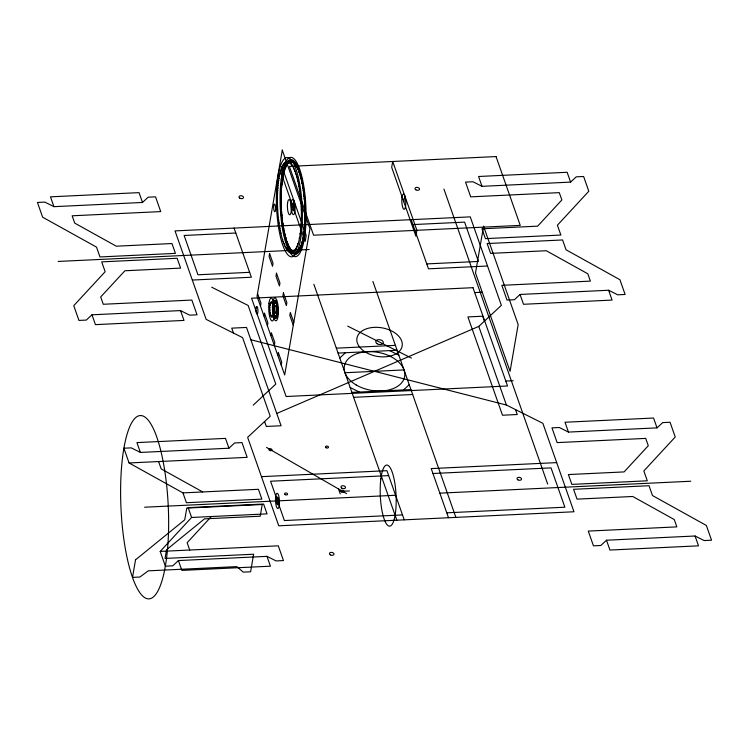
<?xml version="1.0" encoding="UTF-8"?>
<svg xmlns="http://www.w3.org/2000/svg" width="749" height="749" viewBox="0 0 749 749"><rect width="100%" height="100%" fill="white"/><g stroke="black" fill="none" stroke-linecap="round" stroke-linejoin="round"><path stroke-width="1.12" d="M273.366 305.742L273.61 309.337M273.507 309.543L273.666 311.912M273.619 310.489L273.722 310.807A7.649 1.975 87.3 0 1 273.703 311.668L273.619 313.082A7.649 1.975 87.3 0 1 273.535 313.831L273.451 313.691M273.366 307.23L273.46 306.95A7.649 1.975 87.3 0 0 273.338 306.144L273.291 306.229M293.449 251.524L293.514 253.181M260.493 306.172L260.989 303.251L257.534 293.421M263.948 316.003L264.453 313.082L267.908 322.913L267.402 325.834M270.857 335.664L271.363 332.743L274.827 342.574L274.321 345.495M293.084 207.005L294.095 201.153M277.776 355.326L278.282 352.404L281.736 362.235L281.231 365.156M403.795 201.743L404.806 195.892M289.067 162.617L289.002 161.204M289.086 162.402L289.151 161.887A45.886 11.825 87.3 0 1 289.507 162.084L289.657 162.224M290.621 252.179L290.781 252.89A45.886 11.825 87.3 0 0 291.136 253.003L291.352 252.273L291.53 253.012A45.886 11.825 87.3 0 0 291.885 252.984L291.923 250.587L291.998 252.048M282.326 220.084L282.401 221.582M282.888 224.232L282.682 222.818L282.766 224.297M297.859 243.725L297.793 244.914A45.886 11.825 87.3 0 1 297.531 245.663L297.419 245.354M299.366 250.447L299.272 249.014M305.012 212.36L305.086 213.849M286.39 166.072L286.193 164.649L286.268 166.128M292.007 161.981L291.932 160.567M288.281 244.783L288.365 246.262M304.244 232.565L304.169 231.151M285.781 167.364L285.697 165.932M302.456 184.497L302.53 185.977M304.525 230.093L304.45 228.688M273.994 302.128L274.059 303.607M283.337 165.136L283.403 164.218A45.886 11.825 87.3 0 1 283.702 163.713L283.983 164.2L284.068 163.31A45.886 11.825 87.3 0 1 284.386 162.889L284.554 163.441M300.592 198.204L300.667 199.693M289.713 247.591L289.779 249.071M284.657 170.416L284.461 168.974L284.536 170.454M290.509 252.16L290.387 252.844A45.886 11.825 87.3 0 1 290.032 252.703L289.882 251.898M289.591 160.745L289.694 162.964M281.484 211.658L281.549 213.137M283.946 170.725L284.021 172.204M284.143 172.167L284.058 170.735M285.107 235.205L285.172 236.684M285.294 236.647L285.229 235.242M296.117 248.059L296.033 249.117A45.886 11.825 87.3 0 1 295.733 249.642L295.593 249.202M277.495 198.944L277.42 197.521A45.886 11.825 87.3 0 1 277.411 196.172L277.505 194.787A45.886 11.825 87.3 0 1 277.486 193.401L277.505 193.42M281.128 191.763L281.193 193.242M300.321 175.144L300.377 176.624M300.508 176.595L300.443 175.182M296.726 246.777L296.651 247.872A45.886 11.825 87.3 0 1 296.361 248.481L296.229 248.078M297.4 178.945L297.437 178.833A45.886 11.825 87.3 0 1 297.699 179.91L297.84 181.277M274.705 302.643L274.649 301.229M273.497 310.451L273.554 311.93M278.45 183.028L278.422 181.679A45.886 11.825 87.3 0 1 278.572 180.565L278.656 180.696M282.513 221.535L282.439 220.103M301.267 209.673L301.341 211.162A45.886 11.825 87.3 0 1 301.388 212.519L301.388 214.027A45.886 11.825 87.3 0 1 301.407 215.366L301.398 216.864A45.886 11.825 87.3 0 1 301.379 218.184L301.379 218.184M305.012 215.197L305.086 216.695M292.69 251.215L292.765 252.713L292.822 251.261M278.169 185.499L278.141 184.123A45.886 11.825 87.3 0 1 278.263 182.962L278.338 183.065M299.066 171.175L299.141 172.663M299.244 172.626L299.179 171.193M299.179 249.005L299.244 250.503M296.192 174.723L296.258 174.545A45.886 11.825 87.3 0 1 296.548 175.509L296.698 176.811M305.189 213.811L305.124 212.388M293.449 251.692L293.336 252.404A45.886 11.825 87.3 0 1 292.999 252.6L292.831 251.964M293.627 253.143L293.711 252.123A45.886 11.825 87.3 0 0 294.039 251.842L294.151 250.915M282.279 179.03L282.345 180.518M287.785 244.586L287.691 243.125L287.682 244.623M303.083 188.523L302.989 187.063M291.82 160.539L291.885 162.027M283.262 241.524L283.169 241.73A45.886 11.825 87.3 0 1 282.86 240.869L282.719 239.614M275.136 300.976L275.201 302.474L275.248 301.014M277.505 310.601L277.327 309.14L277.392 310.629M288.468 246.224L288.384 244.764M304.047 231.132L304.122 232.611M285.584 165.932L285.659 167.411M302.643 185.949L302.549 184.488M291.052 160.436L291.136 161.915M304.852 206.63L304.927 208.11L304.946 206.612M300.826 201.05L300.911 202.539M297.007 166.278L297.081 167.757M304.319 228.66L304.403 230.14M284.03 230.523L284.105 232.003L284.152 230.552M274.171 303.588L274.115 302.156M300.995 245.157L301.061 246.636L301.117 245.185M276.999 306.023L276.924 304.571M272.964 315.263L272.889 316.378A7.649 1.975 87.3 0 1 272.702 316.715L272.552 316.218M290.5 161.953L290.425 160.511M295.864 253.49L295.668 252.048L295.752 253.518M281.446 186.426L281.521 187.905M296.473 166.4L296.398 164.958M289.891 249.043L289.816 247.591M298.458 183.645L298.495 183.571A45.886 11.825 87.3 0 1 298.72 184.741L298.832 186.155M289.769 162.205L289.704 160.754M281.661 213.119L281.605 211.686M281.446 190.518L281.362 189.057M295.743 165.239L295.658 163.778M290.621 250.213L290.537 248.743M275.932 302.989L275.847 301.529M277.458 312.942L277.373 311.472M285.303 246.43L285.2 246.796A45.886 11.825 87.3 0 1 284.863 246.093L284.714 244.96M281.718 214.504L281.783 215.984M280.866 233.089L280.8 233.211A45.886 11.825 87.3 0 1 280.557 232.078L280.454 230.711M297.128 251.355L297.194 252.834M281.306 193.223L281.25 191.791M294.816 162.786L294.881 164.265M291.183 249.745L291.249 251.224L291.295 249.763M272.439 316.19L272.336 317.08A7.649 1.975 87.3 0 1 272.112 317.155L271.971 316.452M283.468 172.607L283.534 174.086M285.865 238.847L285.8 237.396M272.823 304.403L272.898 304.197A7.649 1.975 87.3 0 1 273.067 304.852L273.198 306.229M288.346 163.245L288.178 161.775M297.83 250.746L297.896 252.226M304.974 218.006L305.03 219.485M286.305 239.427L286.38 240.925M286.755 248.921L286.642 249.37A45.886 11.825 87.3 0 1 286.296 248.827L286.118 247.76M302.98 237.901L303.055 239.39M281.493 169.021L281.568 167.991A45.886 11.825 87.3 0 1 281.821 167.214L281.98 167.589M293.486 162.776L293.43 161.325M292.728 251.954L292.616 252.778A45.886 11.825 87.3 0 1 292.269 252.9L292.101 252.207M303.551 237.227L303.476 235.757M273.6 303.691L273.675 305.18A7.649 1.975 87.3 0 1 277.018 305.901A7.649 1.975 87.3 0 1 275.632 316.977A7.649 1.975 87.3 0 1 273.572 305.161M276.344 302.755L276.409 304.244M274.321 314.449L274.387 315.947L274.434 314.477M277.055 313.522L277.13 315.011M291.305 164.424L291.408 163.947A45.886 11.825 87.3 0 1 291.754 164.415L291.951 165.445L292.147 164.986A45.886 11.825 87.3 0 1 292.494 165.529L292.681 166.606M270.08 305.339L270.108 304.085A7.649 1.975 87.3 0 1 270.239 303.476L270.37 303.785M301.173 206.79L301.238 208.278A45.886 11.825 87.3 0 1 301.323 209.654M271.606 302.633L271.718 301.997A7.649 1.975 87.3 0 1 271.943 302.193L272.13 303.186M270.146 312.82L270.099 312.895A7.649 1.975 87.3 0 1 269.977 312.099L269.93 310.657M285.35 162.823L285.463 162.009A45.886 11.825 87.3 0 1 285.79 161.756L286.071 162.393L286.174 161.634A45.886 11.825 87.3 0 1 286.521 161.456L286.708 162.159M298.57 170.866L298.505 169.396M277.926 188.074L277.926 186.707A45.886 11.825 87.3 0 1 278.001 185.452L278.057 185.537M290.546 163.61L290.659 163.076A45.886 11.825 87.3 0 1 291.015 163.46L291.202 164.443M280.426 172.373L280.472 171.156A45.886 11.825 87.3 0 1 280.716 170.341L281.006 169.499A45.886 11.825 87.3 0 1 281.25 168.694L281.399 169.04M304.965 209.495L305.03 210.984M275.529 316.218L275.595 317.716M281.942 181.408L282.027 182.887M283.543 228.042L283.618 229.522M301.061 223.633L301.089 225.093A45.886 11.825 87.3 0 1 301.004 226.329L300.958 226.273M289.011 251.383L288.88 251.926A45.886 11.825 87.3 0 1 288.524 251.673L288.384 250.793M281.343 207.342L281.25 205.919M294.937 252.104L295.012 253.583M279.976 174.217L279.986 173.01A45.886 11.825 87.3 0 1 280.21 172.12L280.332 172.382M281.671 183.87L281.746 185.359M283.908 243.313L283.834 243.509A45.886 11.825 87.3 0 1 283.506 242.751L283.356 241.534M279.854 228.211L279.817 228.276A45.886 11.825 87.3 0 1 279.611 227.059L279.405 225.636A45.886 11.825 87.3 0 1 279.19 224.428L279.115 222.987M273.825 312.651L273.9 314.131M274.022 314.093L273.928 312.642M289.751 251.87L289.638 252.497A45.886 11.825 87.3 0 1 289.283 252.282L289.123 251.43M271.204 315.863L271.101 316.284A7.649 1.975 87.3 0 1 270.885 315.835L270.726 314.636M284.601 244.951L284.498 245.269A45.886 11.825 87.3 0 1 284.18 244.502L284.021 243.322M304.553 226.104L304.628 227.584M301.454 179.61L301.519 181.089M301.641 181.052L301.575 179.638M284.742 234.362L284.676 232.948M296.604 253.228L296.51 251.776M290.443 248.752L290.509 250.232M273.563 307.184L273.469 305.742M293.514 167.888L293.589 167.561A45.886 11.825 87.3 0 1 293.926 168.263L294.095 169.414M300.901 177.326L300.967 178.805M301.089 178.768L301.023 177.354M302.053 241.805L302.119 243.285L302.184 241.843M288.871 161.175L288.768 161.578A45.886 11.825 87.3 0 0 288.402 161.522L288.271 161.784M297.952 181.23L297.99 181.155A45.886 11.825 87.3 0 1 298.233 182.279L298.345 183.664M304.281 198.026L304.347 199.506L304.412 198.064M287.56 162.046L287.653 161.41A45.886 11.825 87.3 0 1 288 161.41L288.234 163.263M278.768 180.659L278.75 179.339A45.886 11.825 87.3 0 1 278.918 178.281L279.021 178.44M300.049 233.669L300.04 235.017A45.886 11.825 87.3 0 1 299.862 236.085L299.666 237.255A45.886 11.825 87.3 0 1 299.478 238.257L299.394 238.088M302.53 239.923L302.596 241.403L302.662 239.952M286.024 247.76L285.921 248.069A45.886 11.825 87.3 0 1 285.575 247.544L285.435 246.468M282.083 167.551L282.158 166.587A45.886 11.825 87.3 0 1 282.429 165.885L282.682 166.278L282.766 165.295A45.886 11.825 87.3 0 1 283.056 164.714L283.206 165.173M298.018 252.198L297.962 250.784M277.158 306.762L277.224 308.242M277.345 308.214L277.27 306.781M276.315 317.464L276.241 316.041M294.076 161.953L294.132 163.432M281.034 194.515L281.1 195.995M305.152 219.457L305.086 218.025M283.038 174.629L283.113 176.118M283.216 176.081L283.141 174.648M299.703 173.094L299.778 174.583L299.806 173.094M303.158 239.352L303.092 237.92M280.997 197.324L281.072 198.813L281.09 197.324M287.129 242.807L287.054 241.375M286.839 163.516L286.904 165.005L286.951 163.535M303.495 191.173L303.317 189.722L303.382 191.21M271.84 316.396L271.718 317.052A7.649 1.975 87.3 0 1 271.484 316.855L271.335 315.891M282.457 180.49L282.392 179.058M303.738 233.491L303.813 234.98M303.916 234.952L303.851 233.519M299.815 247.882L299.881 249.38M299.993 249.342L299.928 247.91M305.143 210.956L305.058 209.505M294.207 251.982L294.273 253.471M294.376 253.443L294.32 252.01M275.707 317.679L275.632 316.237M295.555 172.804L295.63 172.588A45.886 11.825 87.3 0 1 295.93 173.487L296.089 174.76M283.731 229.494L283.637 228.024M300.415 246.608L300.489 248.088L300.536 246.627M295.125 253.555L295.069 252.123M281.858 185.331L281.802 183.898M297.194 167.729L297.138 166.297M288.992 246.262L289.067 247.741M289.17 247.713L289.114 246.281M285.004 167.373L285.079 168.853M285.191 168.834L285.135 167.402M301.969 182.007L302.044 183.486M302.156 183.468L302.09 182.035M277.617 193.392L277.561 191.969A45.886 11.825 87.3 0 1 277.617 190.686L277.645 190.714M270.483 303.757L270.539 302.671A7.649 1.975 87.3 0 1 270.735 302.334L270.904 302.858M279.517 176.268L279.536 174.994A45.886 11.825 87.3 0 1 279.742 174.049L279.854 174.264M299.282 238.079L299.254 239.362A45.886 11.825 87.3 0 1 299.048 240.317L298.804 241.347A45.886 11.825 87.3 0 1 298.579 242.236L298.317 243.2A45.886 11.825 87.3 0 1 298.074 244.024L297.99 243.781M284.554 232.92L284.62 234.4M301.725 245.017L301.641 243.556L301.613 245.035M295.481 249.192L295.387 250.194A45.886 11.825 87.3 0 1 295.078 250.643L294.928 250.157M280.341 230.701L280.313 230.739A45.886 11.825 87.3 0 1 280.07 229.615L279.986 228.239M301.276 218.184L301.341 219.663A45.886 11.825 87.3 0 1 301.295 220.955L301.238 222.406A45.886 11.825 87.3 0 1 301.173 223.67L301.173 223.67M297.306 252.816L297.259 251.383M285.687 237.377L285.753 238.856M271.007 302.83L271.101 301.959A7.649 1.975 87.3 0 1 271.316 301.884L271.512 302.652M304.178 196.678L304 195.208L304.066 196.687M274.518 301.192L274.583 302.671M276.128 316.022L276.194 317.501M281.212 195.985L281.165 194.553M287.663 164.031L287.485 162.57L287.569 164.05M303.682 192.437L303.757 193.925L303.776 192.446M293.318 161.307L293.393 162.795M297.306 245.326L297.231 246.468A45.886 11.825 87.3 0 1 296.96 247.151L296.838 246.796M296.801 176.792L296.866 176.633A45.886 11.825 87.3 0 1 297.138 177.653L297.287 178.983M286.942 241.347L287.017 242.845M273.769 305.161L273.694 303.691M276.512 304.225L276.437 302.765M277.224 314.992L277.158 313.522M300.639 228.829L300.649 230.233A45.886 11.825 87.3 0 1 300.518 231.394L300.368 232.677A45.886 11.825 87.3 0 1 300.218 233.791L300.171 233.707M292.569 160.829L292.634 162.327L292.681 160.857M281.006 200.161L281.072 201.65L281.1 200.17M298.402 169.386L298.477 170.884M282.616 239.605L282.551 239.746A45.886 11.825 87.3 0 1 282.242 238.856L281.952 237.63A45.886 11.825 87.3 0 1 281.652 236.712L281.39 235.411A45.886 11.825 87.3 0 1 281.09 234.446L280.987 233.126M299.787 191.37L299.806 191.351A45.886 11.825 87.3 0 1 299.974 192.624L300.059 194.103M279.012 222.977L278.984 223.005A45.886 11.825 87.3 0 1 278.815 221.732L278.74 220.272M282.12 182.878L282.055 181.408M297.709 167.757L297.793 169.246L297.821 167.767M299.385 188.72L299.403 188.682A45.886 11.825 87.3 0 1 299.6 189.928L299.694 191.379M277.739 190.705L277.71 189.291A45.886 11.825 87.3 0 1 277.785 188.036L277.813 188.074M291.23 161.906L291.183 160.455M281.147 205.909L281.221 207.389M294.881 171.044L294.966 170.763A45.886 11.825 87.3 0 1 295.284 171.605L295.443 172.832M276.812 304.571L276.887 306.051M276.653 315.095L276.727 316.574L276.765 315.095M294.816 250.147L294.722 251.102A45.886 11.825 87.3 0 1 294.404 251.477L294.263 250.952M269.809 309.721L269.79 308.307A7.649 1.975 87.3 0 1 269.724 307.38L269.752 307.408M290.312 160.501L290.387 161.981M298.935 186.145L298.973 186.089A45.886 11.825 87.3 0 1 299.179 187.297L299.282 188.729M281.455 210.263L281.399 208.793L281.362 210.272M304.88 205.217L304.806 203.737L304.787 205.226M272.224 303.176L272.336 302.765A7.649 1.975 87.3 0 1 272.552 303.214L272.72 304.422M296.295 164.949L296.361 166.428M281.615 187.905L281.558 186.435M304.721 227.584L304.684 226.132M294.188 169.405L294.291 169.087A45.886 11.825 87.3 0 1 294.61 169.854L294.778 171.053M304.515 200.872L304.59 202.352L304.618 200.872M296.417 251.786L296.482 253.265M295.565 163.778L295.63 165.257M281.259 189.057L281.334 190.536M304.74 223.474L304.806 224.953L304.834 223.464M275.754 301.529L275.819 303.008M277.28 311.472L277.345 312.96M274.902 315.685L274.967 317.173L274.995 315.685M279.105 178.431L279.124 177.11A45.886 11.825 87.3 0 1 279.311 176.099L279.405 176.287M281.886 215.984L281.83 214.514M294.984 164.265L294.928 162.795M304.88 220.768L304.946 222.247L304.974 220.768M283.637 174.086L283.581 172.626M269.837 307.399L269.809 305.957A7.649 1.975 87.3 0 1 269.893 305.218L269.977 305.358M292.765 166.596L292.878 166.194A45.886 11.825 87.3 0 1 293.215 166.821L293.402 167.935M282.167 218.802L282.008 217.313L282.064 218.792M270.623 314.627L270.558 314.777A7.649 1.975 87.3 0 1 270.361 314.196L270.249 312.829M294.235 163.441L294.188 161.971M277.467 201.827L277.411 200.348A45.886 11.825 87.3 0 1 277.383 198.991M286.464 240.916L286.399 239.437M286.792 162.159L286.914 161.428A45.886 11.825 87.3 0 1 287.251 161.344L287.447 162.093M298.673 251.449L298.598 249.96L298.589 251.458M305.171 216.686L305.124 215.225M282.635 176.764L282.71 178.262L282.719 176.764M303.382 235.748L303.448 237.246M300.143 194.103L300.162 194.085A45.886 11.825 87.3 0 1 300.312 195.386L300.386 196.875A45.886 11.825 87.3 0 1 300.602 198.195M278.628 220.272L278.637 220.262A45.886 11.825 87.3 0 1 278.478 218.97L278.413 217.5M160.192 551.433L278.282 545.824L283.468 560.57L276.091 560.917L266.981 556.357L178.412 560.561L172.766 565.832L165.379 566.178L160.192 551.433L191.604 517.465L267.047 513.87L263.592 504.04L188.139 507.635L191.604 517.465M211.349 516.52L187.138 542.716L189.722 550.038M273.366 313.691L273.338 315.001A7.649 1.975 87.3 0 1 273.188 315.563L273.095 315.292M302.905 187.063L302.98 188.561M283.113 225.449L283.178 226.947L283.188 225.449M300.873 226.273L300.892 227.705A45.886 11.825 87.3 0 1 300.78 228.904L300.742 228.838M281.203 204.514L281.044 203.035L281.118 204.514M288.253 250.737L288.131 251.233A45.886 11.825 87.3 0 1 287.775 250.896L287.588 249.913L287.382 250.409A45.886 11.825 87.3 0 1 287.036 249.941L286.858 248.93M284.639 163.441L284.751 162.57A45.886 11.825 87.3 0 1 285.079 162.233L285.257 162.833M289.779 162.973L289.91 162.374A45.886 11.825 87.3 0 1 290.266 162.683L290.453 163.619M142.507 202.464L148.162 197.193L155.539 196.847L160.726 211.593L72.157 215.796L74.731 223.118L116.264 246.187L171.961 243.537L175.425 253.368L99.973 256.954L96.518 247.123L42.637 217.201L37.45 202.455L44.828 202.108L53.937 206.668L142.507 202.464L139.052 192.633L50.483 196.837L53.937 206.668M91.977 314.805L86.322 320.076L78.945 320.422L73.758 305.676L105.16 271.7L101.705 261.869L177.148 258.283L180.612 268.114L124.914 270.764L100.703 296.95L103.278 304.272L191.847 300.059L197.034 314.805L189.647 315.16L180.537 310.592L91.977 314.805L95.432 324.635L184.001 320.422L180.537 310.592M253.19 405.172L275.791 384.106L248.134 305.461L211.695 287.204M228.951 448.22L234.596 442.959L241.983 442.603L247.17 457.349L129.081 462.966L123.894 448.22L131.272 447.865L140.381 452.433L228.951 448.22L225.486 438.39L136.927 442.603L140.381 452.433M339.793 357.994L345.439 352.732M570.588 182.11L576.234 176.839L583.621 176.492L588.808 191.238L557.396 225.215L560.861 235.046L485.408 238.631L481.953 228.801L537.651 226.151L561.862 199.964L559.278 192.643L470.718 196.856L465.532 182.11L472.909 181.754L482.019 186.323L570.588 182.11L567.133 172.279L478.564 176.492L482.019 186.323M403.561 389.948L409.207 384.677M276.756 413.467L478.761 326.405L501.371 305.339L470.25 216.864L175.023 230.898L206.144 319.374L242.582 337.63L270.239 416.275L247.629 437.341L278.75 525.807L573.977 511.773L542.856 423.297L506.418 405.04L250.821 339.737M520.049 294.451L514.404 299.722L507.017 300.068L501.83 285.322L590.399 281.118L587.825 273.797L546.293 250.728L490.595 253.377L487.14 243.547L562.583 239.961L566.047 249.792L619.919 279.714L625.106 294.46L617.728 294.806L608.619 290.247L520.049 294.451L523.514 304.281L612.073 300.077L608.619 290.247M657.023 427.866L662.678 422.605L670.055 422.249L675.242 436.995L643.84 470.971L647.295 480.802L571.852 484.388L568.388 474.557L624.086 471.917L648.297 445.721L645.722 438.399L557.153 442.612L551.966 427.866L559.353 427.51L568.463 432.079L657.023 427.866L653.568 418.036L564.999 422.249L568.463 432.079M606.493 540.216L600.838 545.478L593.461 545.834L588.274 531.088L676.843 526.875L674.269 519.553L632.736 496.484L577.039 499.134L573.575 489.303L649.027 485.717L652.482 495.548L706.363 525.47L711.55 540.216L704.172 540.563L695.063 536.003L606.493 540.216L609.948 550.047L698.517 545.834L695.063 536.003M235.795 233.005L184.132 235.467L197.961 274.789L249.623 272.327M412.933 224.588L464.595 222.125L478.424 261.448L426.761 263.91M58.197 261.438L309.14 249.511M192.315 280.051L251.355 277.242L234.072 228.089M487.533 266.017L428.494 268.825L411.201 219.672M474.697 292.597L482.084 292.241M336.329 348.163L395.378 345.355M338.061 353.079L397.11 350.27M344.98 372.74L404.02 369.931M505.818 381.072L513.196 380.717M351.89 392.401L410.939 389.592M353.622 397.316L412.671 394.508M261.467 476.664L386.933 470.69L404.226 519.843M556.685 462.62L431.218 468.584L448.501 517.737M388.665 475.606L270.576 481.223L284.405 520.546L402.494 514.928M432.95 473.499L551.039 467.891L564.868 507.213L446.779 512.822M182.953 492.889L258.405 489.294L261.86 499.124L186.417 502.719L182.953 492.889L129.081 462.966M339.4 491.428L349.399 490.951M144.632 507.204L395.575 495.267M439.86 493.16L690.803 481.233M347.667 326.124L411.435 358.069M389.723 350.626L398.833 355.185M350.167 387.486L359.277 392.055M202.707 491.943L161.175 468.883L158.601 461.562M266.513 447.415L346.534 493.591M273.394 309.543L273.554 308.354M277.448 203.204L277.533 204.674A45.886 11.825 87.3 0 0 277.505 206.059M277.551 206.078L277.617 207.567A45.886 11.825 87.3 0 0 277.645 208.934M277.701 208.962L277.767 210.432A45.886 11.825 87.3 0 0 277.823 211.808L277.963 213.306A45.886 11.825 87.3 0 0 278.048 214.663L278.225 216.115A45.886 11.825 87.3 0 0 278.319 217.491M443.932 189.113L547.659 484.023M484.416 321.134L482.684 316.218L467.919 316.921L502.495 415.227L517.259 414.525L515.527 409.609M478.761 326.405L506.418 405.04M372.908 281.455L455.888 517.39M313.859 284.264L396.839 520.199M293.786 322.351L290.322 312.52L289.816 315.441L293.28 325.272M338.539 488.966L340.261 493.881M233.473 333.062L231.741 328.146L246.505 327.444L281.081 425.75L266.316 426.453L264.584 421.537M266.981 556.357L270.436 566.188L181.867 570.392L178.412 560.561M277.42 203.185A45.886 11.825 87.3 0 1 277.402 201.837M300.742 199.693A45.886 11.825 87.3 0 1 300.855 201.032M300.967 202.548A45.886 11.825 87.3 0 1 301.061 203.897L301.089 205.395A45.886 11.825 87.3 0 1 301.22 206.771M269.809 310.61A7.649 1.975 87.3 0 1 269.752 309.749M273.619 308.429A7.649 1.975 87.3 0 1 273.675 309.3M288.758 161.728L288.814 162.355L288.758 161.765M135.541 559.831L132.517 577.376L139.894 577.03L148.283 570.832L236.853 566.619L243.219 572.114L250.606 571.768L253.63 554.223L165.07 558.426L166.568 549.719L204.505 518.851L260.203 516.211L262.225 504.508L186.773 508.094L184.75 519.797L135.541 559.831M282.289 150.137L257.029 296.342L284.695 374.987L309.946 228.782L282.289 150.137M281.989 166.746L280.987 172.598L305.189 241.412L306.201 235.56L281.989 166.746M269.584 253.537L269.078 256.467L272.533 266.298L273.039 263.367L269.584 253.537M276.493 273.198L275.988 276.128L279.452 285.949L279.948 283.028L276.493 273.198M283.412 292.859L282.907 295.78L286.361 305.611L286.867 302.69L283.412 292.859M392.701 161.484L391.69 167.336L415.892 236.15L416.903 230.299L392.701 161.484M483.582 226.273L475.503 273.057L510.078 371.364L518.158 324.579L483.582 226.273M496.035 156.569L289.376 166.4L313.578 235.214L520.237 225.383L496.035 156.569M472.975 287.682L251.552 298.205L286.127 396.511L507.55 385.988L472.975 287.682M294.479 252.834L294.479 252.778A45.886 11.825 87.3 0 0 302.736 186.361A45.886 11.825 87.3 0 0 282.064 181.885A45.886 11.825 87.3 0 0 294.451 252.769M122.602 456.965A91.771 23.659 87.3 0 0 147.366 598.732A91.771 23.659 87.3 0 0 163.947 465.906A91.771 23.659 87.3 0 0 122.602 456.965M377.253 343.8A3.82 2.416 9.8 0 0 383.31 342.789A3.82 2.416 9.8 0 0 378.086 339.7A3.82 2.416 9.8 0 0 377.253 343.8M365.774 352.292A22.938 14.465 9.8 0 0 402.11 346.263A22.938 14.465 9.8 0 0 370.764 327.725A22.938 14.465 9.8 0 0 365.774 352.292M239.867 198.204A2.294 1.451 9.8 0 0 243.5 197.605A2.294 1.451 9.8 0 0 240.363 195.751A2.294 1.451 9.8 0 0 239.867 198.204M415.892 189.843A2.294 1.451 9.8 0 0 419.524 189.235A2.294 1.451 9.8 0 0 416.397 187.381A2.294 1.451 9.8 0 0 415.892 189.843M517.896 479.837A2.294 1.451 9.8 0 0 521.529 479.229A2.294 1.451 9.8 0 0 518.392 477.375A2.294 1.451 9.8 0 0 517.896 479.837M330.346 554.878A2.294 1.451 9.8 0 0 333.979 554.269A2.294 1.451 9.8 0 0 330.852 552.416A2.294 1.451 9.8 0 0 330.346 554.878M341.862 488.208A2.294 1.451 9.8 0 0 345.495 487.599A2.294 1.451 9.8 0 0 342.368 485.745A2.294 1.451 9.8 0 0 341.862 488.208M326.058 447.724A1.526 0.964 9.8 0 0 328.483 447.322A1.526 0.964 9.8 0 0 326.395 446.086A1.526 0.964 9.8 0 0 326.058 447.724M269.593 450.411A1.526 0.964 9.8 0 0 272.018 450.009A1.526 0.964 9.8 0 0 269.93 448.773A1.526 0.964 9.8 0 0 269.593 450.411M285.154 494.64A1.526 0.964 9.8 0 0 287.579 494.237A1.526 0.964 9.8 0 0 285.491 493.001A1.526 0.964 9.8 0 0 285.154 494.64M341.619 491.962A1.526 0.964 9.8 0 0 344.044 491.559A1.526 0.964 9.8 0 0 341.947 490.323A1.526 0.964 9.8 0 0 341.619 491.962M276.568 498.787A3.82 0.983 87.3 0 0 277.598 504.695A3.82 0.983 87.3 0 0 278.291 499.162A3.82 0.983 87.3 0 0 276.568 498.787M275.651 496.699A7.649 1.975 87.3 0 0 277.71 508.515A7.649 1.975 87.3 0 0 279.096 497.439A7.649 1.975 87.3 0 0 275.651 496.699M380.848 478.873A30.587 7.883 87.3 0 0 389.106 526.126A30.587 7.883 87.3 0 0 394.629 481.86A30.587 7.883 87.3 0 0 380.848 478.873M356.14 384.939A30.587 19.296 9.8 0 0 404.582 376.897A30.587 19.296 9.8 0 0 362.788 352.18A30.587 19.296 9.8 0 0 356.14 384.939M273.713 205.788A3.82 0.983 87.3 0 0 274.743 211.695A3.82 0.983 87.3 0 0 275.435 206.162A3.82 0.983 87.3 0 0 273.713 205.788M256.036 308.129A3.82 0.983 87.3 0 0 257.066 314.037A3.82 0.983 87.3 0 0 257.759 308.504A3.82 0.983 87.3 0 0 256.036 308.129M287.56 202.988A7.649 1.975 87.3 0 0 289.62 214.804A7.649 1.975 87.3 0 0 291.005 203.737A7.649 1.975 87.3 0 0 287.56 202.988M277.458 179.966A49.706 12.817 87.3 0 0 290.874 256.757A49.706 12.817 87.3 0 0 299.853 184.816A49.706 12.817 87.3 0 0 277.458 179.966M268.966 303.242A11.469 2.959 87.3 0 0 272.056 320.965A11.469 2.959 87.3 0 0 274.134 304.356A11.469 2.959 87.3 0 0 268.966 303.242M401.96 197.558A7.649 1.975 87.3 0 0 404.02 209.364A7.649 1.975 87.3 0 0 405.406 198.298A7.649 1.975 87.3 0 0 401.96 197.558M273.207 304.319A9.175 2.369 87.3 0 0 275.679 318.503A9.175 2.369 87.3 0 0 277.336 305.218A9.175 2.369 87.3 0 0 273.207 304.319M281.699 181.052A47.412 12.218 87.3 0 0 294.497 254.295A47.412 12.218 87.3 0 0 303.064 185.668A47.412 12.218 87.3 0 0 281.699 181.052M272.655 303.064A11.469 2.959 87.3 0 0 275.744 320.787A11.469 2.959 87.3 0 0 277.823 304.188A11.469 2.959 87.3 0 0 272.655 303.064M281.147 179.797A49.706 12.817 87.3 0 0 294.563 256.579A49.706 12.817 87.3 0 0 303.542 184.638A49.706 12.817 87.3 0 0 281.147 179.797M274.49 307.249A3.82 0.983 87.3 0 0 275.52 313.157A3.82 0.983 87.3 0 0 276.212 307.624A3.82 0.983 87.3 0 0 274.49 307.249M291.249 202.82A7.649 1.975 87.3 0 0 293.308 214.635A7.649 1.975 87.3 0 0 294.694 203.559A7.649 1.975 87.3 0 0 291.249 202.82M292.166 204.908A3.82 0.983 87.3 0 0 293.196 210.815A3.82 0.983 87.3 0 0 293.889 205.282A3.82 0.983 87.3 0 0 292.166 204.908"/></g></svg>
